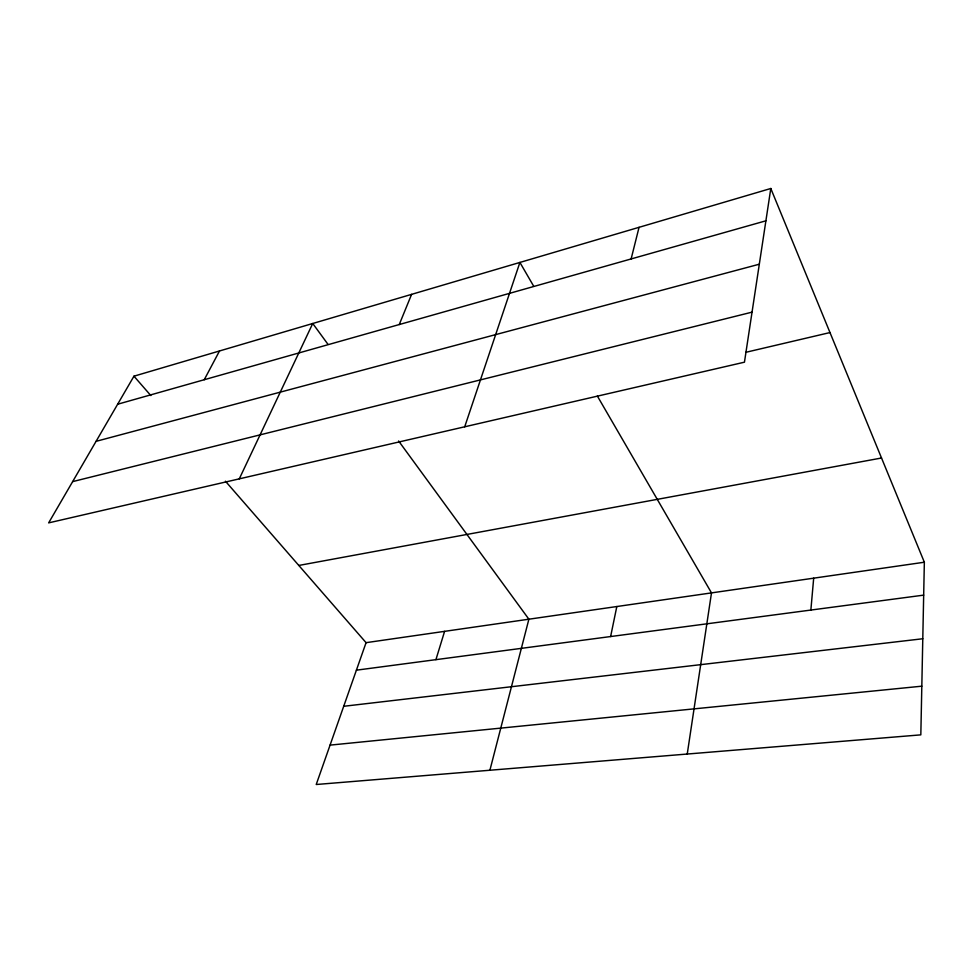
<?xml version="1.0" encoding="UTF-8"?>
<svg xmlns="http://www.w3.org/2000/svg" width="973" height="973" viewBox="0 0 973 973"><rect width="100%" height="100%" fill="white"/><g stroke="black" fill="none" stroke-linecap="round" stroke-linejoin="round"><path stroke-width="1.46" d="M770.798 188.494L744.454 362.187L48.65 522.878L133.958 376.186L770.798 188.494L924.35 562.224L920.823 734.858L316.225 784.506L366.067 642.667L225.432 481.209M810.862 610.059L813.683 578.169M687.242 754.039L711.494 592.885L597.373 396.072M610.618 636.549L616.821 606.532M631.124 258.952L639.054 227.317M489.893 770.251L528.886 619.205L398.602 440.964M435.916 659.658L444.6 631.343M464.705 426.794L519.898 262.43L533.545 285.965M399.246 324.556L411.603 294.357M239.285 478.85L312.734 323.486L327.986 344.345M204.245 379.725L219.509 350.973M117.636 404.233L765.897 220.81M96.059 441.341L759.317 264.206M72.634 481.623L752.044 312.151M745.805 352.311L829.993 332.559M298.808 565.447L881.526 458.003M366.067 642.667L924.35 562.224M356.398 670.178L923.681 595.135M343.7 706.289L922.793 638.75M330.054 745.123L921.82 686.184M133.958 376.186L150.839 395.573"/></g></svg>
